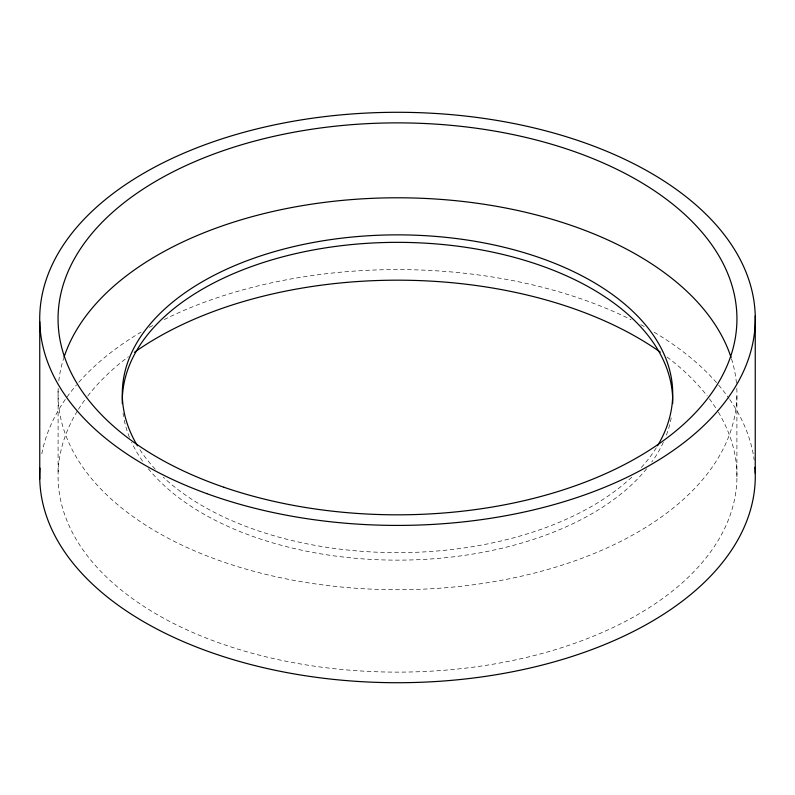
<?xml version="1.0" encoding="UTF-8"?>
<svg xmlns="http://www.w3.org/2000/svg" width="795" height="795" viewBox="0 0 795 795"><rect width="100%" height="100%" fill="white"/><g stroke="black" fill="none" stroke-linecap="round" stroke-linejoin="round"><path stroke-width="0.6" stroke-dasharray="3.98 2.98" d="M736.905 396.308L736.905 478.699M58.095 391.21L58.095 473.601M671.209 417.852A275.219 158.901 0 0 1 665.524 437.329M663.338 442.368A275.219 158.901 0 0 1 651.771 462.054M646.683 468.712A275.219 158.901 0 0 1 397.5 560.137A275.219 158.901 0 0 1 148.317 468.712M142.543 461.09A275.219 158.901 0 0 1 131.662 442.368M129.476 437.329A275.219 158.901 0 0 1 123.791 417.852M123.583 416.669A275.219 158.901 0 0 1 123.056 413.122M736.806 388.328A339.435 195.968 0 0 1 397.033 589.721A339.435 195.968 0 0 1 58.224 387.781M58.79 380.954A339.435 195.968 0 0 1 63.65 358.336M731.509 358.863A339.435 195.968 0 0 1 736.587 384.909M718.342 412.168A339.435 195.968 0 0 1 395.751 672.123A339.435 195.968 0 0 1 77.821 410.27M78.427 409.296A339.435 195.968 0 0 1 87.043 396.924M87.758 395.99A339.435 195.968 0 0 1 128.432 356.677M667.025 357.025A339.435 195.968 0 0 1 707.212 395.96M709.359 398.782A339.435 195.968 0 0 1 717.756 411.204M41.817 453.786A357.78 206.561 0 0 1 76.519 384.899M78.804 382.266A357.78 206.561 0 0 1 141.063 332.101M149.241 327.411A357.78 206.561 0 0 1 154.478 324.549M164.148 319.57A357.78 206.561 0 0 1 631.061 319.67M640.73 324.658A357.78 206.561 0 0 1 645.967 327.52M654.126 332.221A357.78 206.561 0 0 1 717.915 384.233M718.66 385.118A357.78 206.561 0 0 1 729.035 398.484M729.731 399.488A357.78 206.561 0 0 1 754.207 460.116M656.322 447.774A275.219 158.901 0 0 1 639.746 469.169M631.747 477.169A275.219 158.901 0 0 1 163.253 477.169M155.254 469.169A275.219 158.901 0 0 1 138.678 447.774"/><path stroke-width="1.19" d="M755.25 316.022L755.25 473.323M39.75 321.677L39.75 478.978M122.311 403.622A275.219 158.901 0 0 1 397.5 242.346A275.219 158.901 0 0 1 672.689 403.622M64.017 357.213A339.435 195.968 0 0 1 397.967 197.786A339.435 195.968 0 0 1 731.152 357.75M134.454 352.294A339.435 195.968 0 0 1 660.337 352.145M754.952 467.311A357.78 206.561 0 0 1 398.245 682.716A357.78 206.561 0 0 1 39.989 468.166M137.475 445.816A275.219 158.901 0 0 1 397.5 234.863A275.219 158.901 0 0 1 657.525 445.816M223.971 487.275A339.435 195.968 0 0 0 736.905 321.399A339.435 195.968 0 0 0 231.623 147.87A339.435 195.968 0 0 0 223.971 487.275M206.77 493.616A357.78 206.561 0 0 0 755.011 326.834A357.78 206.561 0 0 0 230.719 136.104A357.78 206.561 0 0 0 206.77 493.616"/></g></svg>
